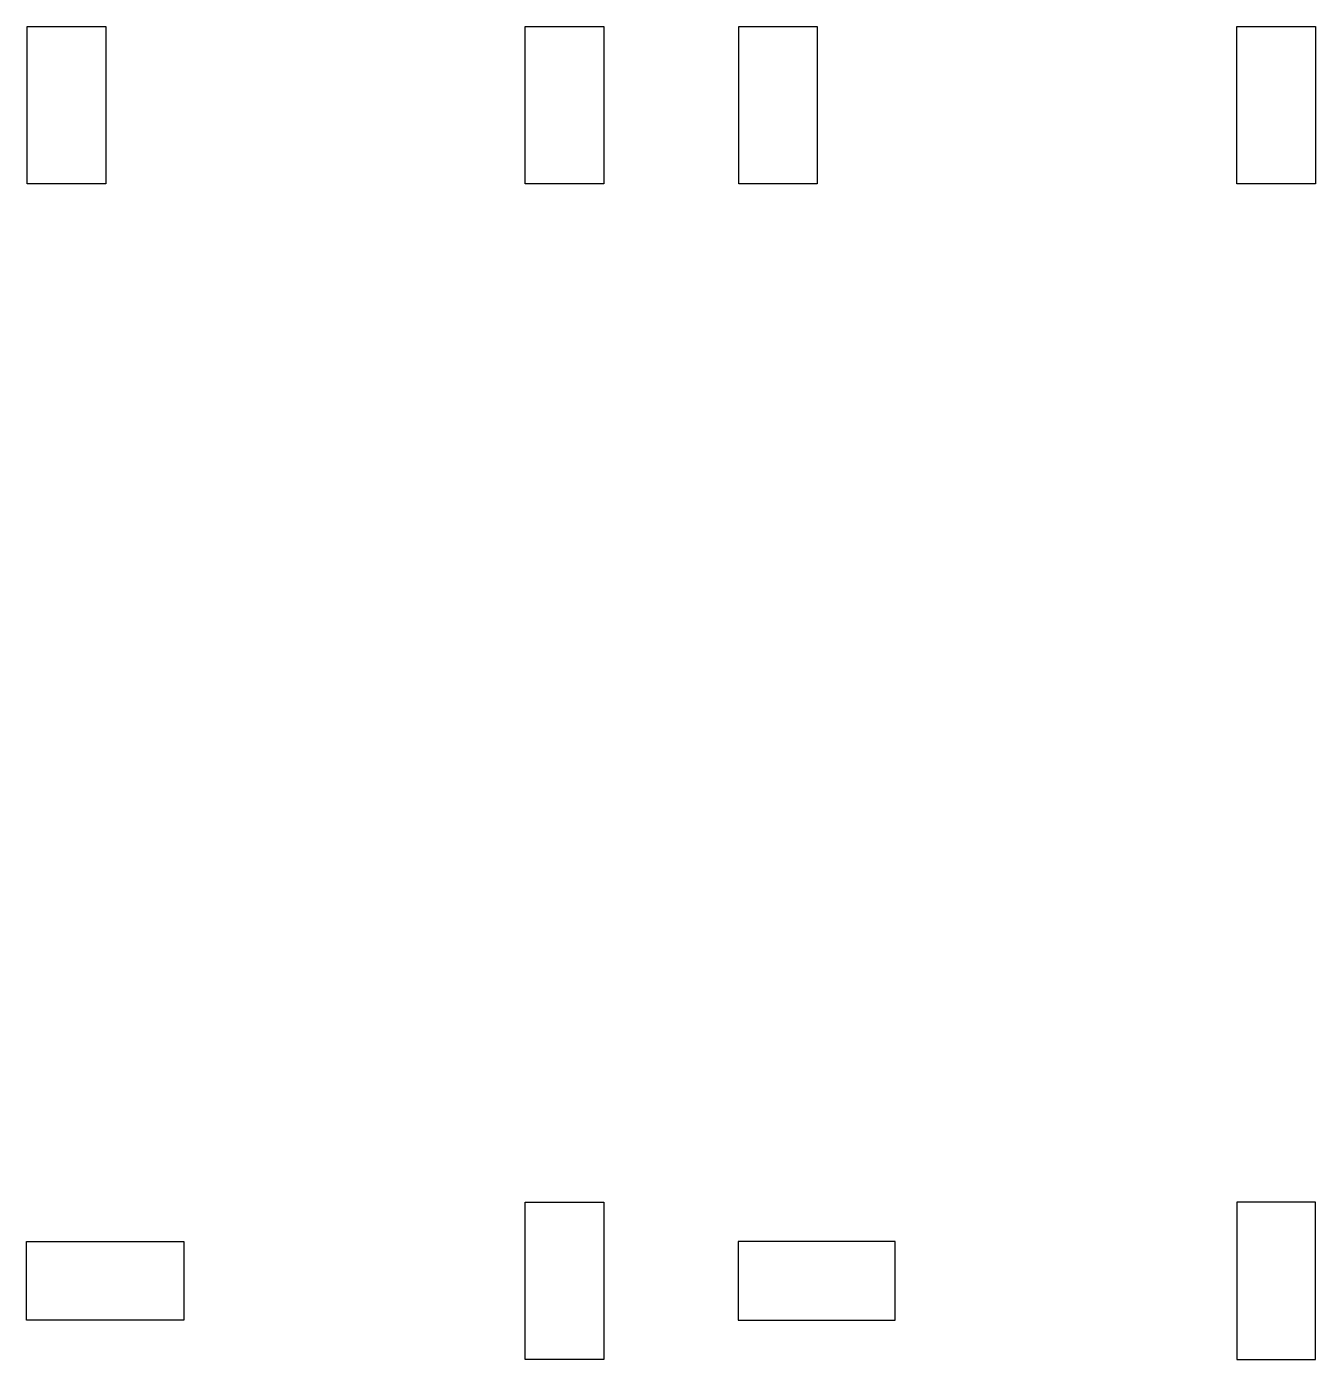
# Model space of a CAD drawing. Header units: millimetres. Extents: x -21.8 to 19.8, y -21.5 to 21.5.
import ezdxf

# ---------------------------------------------------------------- set-up
doc = ezdxf.new("R2010")
doc.units = ezdxf.units.MM
doc.layers.get('0').update_dxf_attribs({"linetype": 'CONTINUOUS'})

msp = doc.modelspace()

# ---------------------------------------------------------------- linework, layer by layer
for points in [[(-21.82, 21.54), (-19.28, 21.54), (-19.28, 16.46), (-21.82, 16.46)], [(-5.72, 21.54), (-3.18, 21.54), (-3.18, 16.46), (-5.72, 16.46)], [(1.18, 21.54), (3.72, 21.54), (3.72, 16.46), (1.18, 16.46)], [(17.28, 21.54), (19.82, 21.54), (19.82, 16.46), (17.28, 16.46)], [(-5.72, -16.46), (-3.18, -16.46), (-3.18, -21.54), (-5.72, -21.54)], [(17.28, -21.54), (19.82, -21.54), (19.82, -16.46), (17.28, -16.46)], [(-21.84, -17.73), (-16.76, -17.73), (-16.76, -20.27), (-21.84, -20.27)], [(1.16, -20.27), (6.24, -20.27), (6.24, -17.73), (1.16, -17.73)]]:
    msp.add_lwpolyline(points, close=True)

doc.saveas('drawing.dxf')
